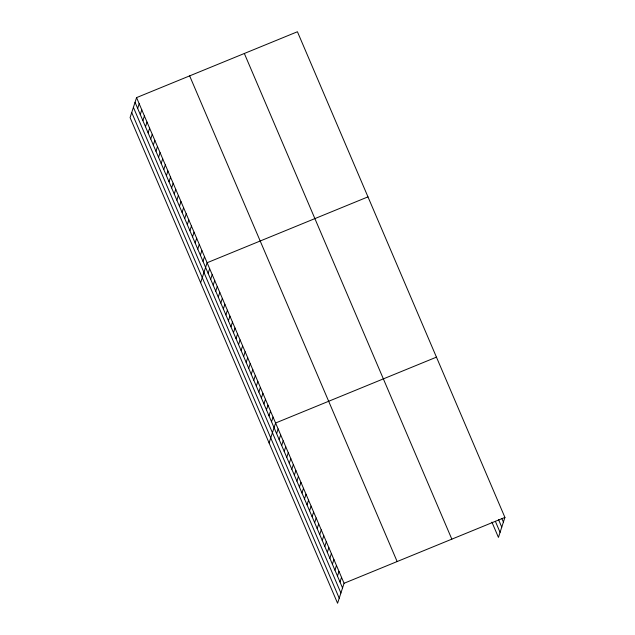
<?xml version="1.0" encoding="UTF-8"?>
<svg xmlns="http://www.w3.org/2000/svg" width="635" height="635" viewBox="0 0 635 635"><rect width="100%" height="100%" fill="white"/><g stroke="black" fill="none" stroke-linecap="round" stroke-linejoin="round"><path stroke-width="0.95" d="M136.565 97.615L130.08 117.586L337.574 603.25L344.067 583.279L136.565 97.615L297.426 31.75L504.92 517.414L498.435 537.385L491.911 522.121M137.66 108.402L139.184 103.727M140.272 114.522L141.795 109.847M142.891 120.634L144.407 115.959M145.502 126.754L147.018 122.079M148.114 132.866L149.63 128.191M150.725 138.986L152.249 134.31M153.337 145.097L154.861 140.422M155.956 151.217L157.472 146.542M158.567 157.329L160.083 152.654M161.179 163.449L162.695 158.774M163.79 169.561L165.314 164.886M166.402 175.681L167.926 171.005M169.013 181.793L170.537 177.117M171.633 187.912L173.149 183.237M174.244 194.024L175.76 189.349M176.855 200.144L178.371 195.469M179.467 206.256L180.991 201.581M182.078 212.376L183.602 207.701M184.698 218.488L186.214 213.812M187.309 224.607L188.825 219.932M189.921 230.719L191.437 226.044M192.532 236.839L194.056 232.164M195.143 242.951L196.667 238.276M197.763 249.071L199.279 244.396M200.374 255.183L201.89 250.507M202.986 261.302L204.502 256.627M200.628 282.71L207.113 262.739L367.975 196.874M208.137 273.352L209.653 268.676M210.669 279.289L212.185 274.614M213.209 285.226L214.725 280.551M215.741 291.155L217.257 286.48M218.281 297.093L219.797 292.417M220.813 303.03L222.329 298.355M223.353 308.967L224.869 304.292M225.885 314.904L227.401 310.229M228.425 320.842L229.941 316.166M230.957 326.771L232.473 322.096M233.497 332.708L235.013 328.033M236.029 338.645L237.546 333.97M238.569 344.583L240.086 339.908M241.102 350.52L242.618 345.845M243.642 356.449L245.158 351.774M246.174 362.387L247.698 357.711M248.714 368.324L250.23 363.649M251.246 374.261L252.77 369.586M253.786 380.198L255.302 375.523M256.318 386.136L257.842 381.46M258.858 392.065L260.374 387.39M261.39 398.002L262.914 393.327M263.93 403.939L265.446 399.264M266.462 409.877L267.986 405.201M269.002 415.814L270.518 411.139M271.534 421.751L273.058 417.076M269.097 442.984L275.59 423.005L436.451 357.148M276.606 433.618L278.13 428.942M279.146 439.555L280.662 434.88M281.678 445.492L283.202 440.817M284.218 451.429L285.734 446.754M286.75 457.367L288.274 452.692M289.29 463.296L290.806 458.621M291.822 469.233L293.346 464.558M294.362 475.17L295.878 470.495M296.894 481.108L298.418 476.433M299.434 487.045L300.95 482.37M301.966 492.982L303.49 488.307M304.506 498.912L306.022 494.236M307.038 504.849L308.562 500.174M309.578 510.786L311.094 506.111M312.11 516.723L313.634 512.048M314.65 522.661L316.166 517.985M317.183 528.598L318.706 523.923M319.722 534.527L321.239 529.852M322.255 540.464L323.779 535.789M324.795 546.402L326.311 541.726M327.327 552.339L328.851 547.664M329.867 558.276L331.383 553.601M332.399 564.213L333.923 559.538M334.939 570.143L336.455 565.467M337.471 576.08L338.995 571.405M340.011 582.017L341.527 577.342M344.067 583.279L504.92 517.414M501.952 518.7L503.404 522.089M498.499 519.501L501.761 527.137M495.363 521.311L500.07 532.336M244.34 53.483L451.834 539.147M189.651 75.882L397.145 561.546M135.049 102.291L342.543 587.954M133.406 107.339L340.908 593.003M131.723 112.538L339.217 598.202"/></g></svg>
